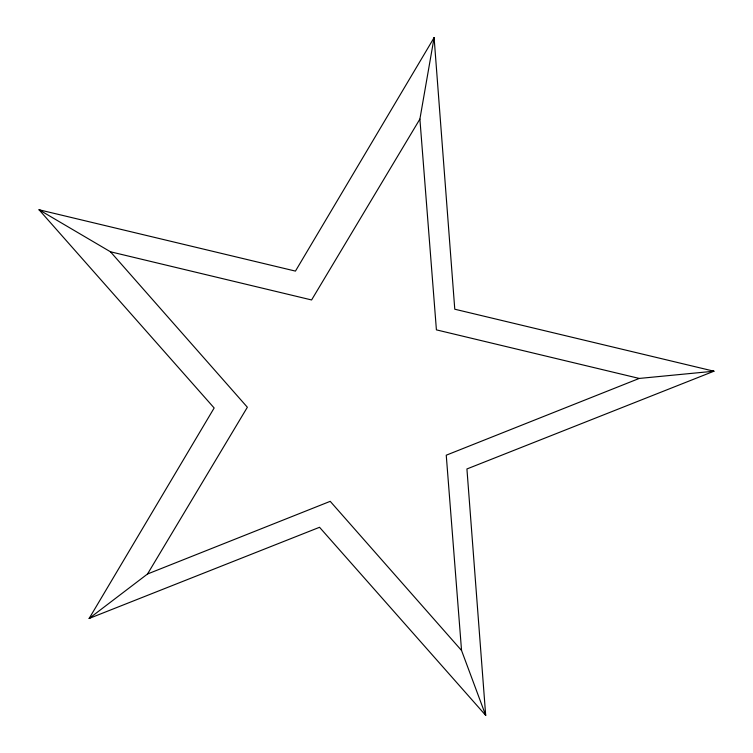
<?xml version="1.0" encoding="UTF-8"?>
<svg xmlns="http://www.w3.org/2000/svg" width="753" height="753" viewBox="0 0 753 753"><rect width="100%" height="100%" fill="white"/><g stroke="black" fill="none" stroke-linecap="round" stroke-linejoin="round"><path stroke-width="1.13" d="M433.737 39.965L434.105 37.65L295.449 271.099L39.043 209.767L214.153 407.985L89.146 618.458L319.545 527.288L485.685 715.35L466.926 468.959L713.957 371.21L454.774 309.21L434.105 37.65L419.892 119.078L436.411 329.861L639.241 378.439L713.957 371.21L711.632 371.21M90.925 616.961L89.146 618.458L147.522 573.993L247.361 407.241L110.465 251.784L39.043 209.767L41.142 210.765M419.892 119.078L311.591 299.958L110.465 251.784M147.522 573.993L330.219 501.338L461.551 650.488L485.685 715.35L484.998 713.1M639.241 378.439L446.247 455.198L461.551 650.488"/></g></svg>
